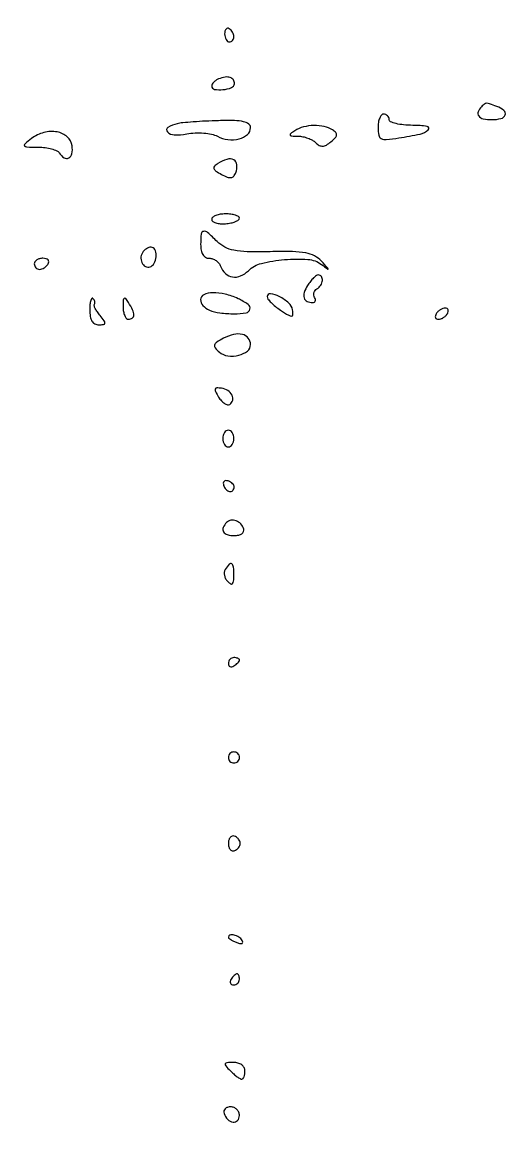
# Model space of a CAD drawing. Extents: x 0 to 4160, y 0 to 3120.
# Drawn here: x 3246.9 to 3334, y 1582.1 to 1785.5 of the extents above; entities that cross this region are included whole.
import ezdxf

# ---------------------------------------------------------------- set-up
doc = ezdxf.new("R2010")
doc.units = 0

msp = doc.modelspace()

# ---------------------------------------------------------------- linework, layer by layer
for points in [[(4159.499279, 606.274193, 0.000001), (4159.667734, 974.478125, 0.000057), (4159.806661, 1380.08378, 0.000034), (4159.883999, 1862.25), (4160, 3120), (3296.563358, 3120), (2433.126717, 3120)], [(757.647081, 3119.740147, 0.000002), (520.492565, 3119.487217, 0.4139)], [(1964.75, 0.149832, 0.000016), (2717.930904, 0.232101, 0.000028), (3351.473438, 0.357111)]]:
    msp.add_lwpolyline(points, format="xyb")
for points in [[(3283.333333, 1783.456011, 0.055286), (3283.395108, 1782.899039, 0.074868), (3283.578125, 1782.427703, 0.094314), (3283.848724, 1782.111542, 0.170324), (3284.166667, 1782, 0.112153), (3284.484563, 1782.072214, 0.100145), (3284.755208, 1782.276414, 0.094392), (3284.936779, 1782.581686, 0.087308), (3285, 1782.940983, 0.076861), (3284.938439, 1783.339084, 0.053298), (3284.755208, 1783.756842, 0.05288), (3284.485481, 1784.130304, 0.071639), (3284.166667, 1784.396994, 0.16277), (3283.850897, 1784.471218, 0.190804), (3283.578125, 1784.33303, 0.124167), (3283.393656, 1783.976727, 0.05773)], [(3282.25, 1775.333333, 0.049966), (3281.771868, 1775.084197, 0.054329), (3281.367188, 1774.751045, 0.061192), (3281.090796, 1774.388417, 0.133033), (3281, 1774.053202, 0.363746), (3281.498068, 1773.459151, 0.069649), (3283.01638, 1773.404085, 0.064261), (3284.564506, 1773.768471, 0.295035), (3285.087803, 1774.475, 0.162606), (3284.901891, 1775.177581, 0.175779), (3284.336153, 1775.600311, 0.115459), (3283.412913, 1775.659308, 0.053657)], [(3329.666667, 1770.333333, 0.100787), (3329.055946, 1769.410269, 0.268587), (3329.163032, 1768.656815, 0.178078), (3329.981608, 1768.152274, 0.050018), (3331.5, 1768, 0.058786), (3333.180084, 1768.198217, 0.247246), (3333.919396, 1768.84618, 0.325871), (3333.7009, 1769.655603, 0.07783), (3332.418213, 1770.393011, 0.007226), (3331.125878, 1770.867616, 0.090039), (3330.612344, 1770.949388, 0.157593), (3330.216593, 1770.811929, 0.034635)], [(3274.75, 1767.257737, 0.079757), (3273.105953, 1766.589103, 0.478558), (3273.000331, 1765.797566, 0.200078), (3274.247646, 1765.246796, 0.051626), (3276.485986, 1765.431393, -0.035007), (3277.988461, 1765.605643, -0.031385), (3279.557094, 1765.578541, -0.03287), (3280.981334, 1765.369488, -0.070099), (3282.023758, 1764.987285, 0.094766), (3283.928465, 1764.393018, 0.092346), (3285.936495, 1764.535239, 0.114766), (3287.441838, 1765.325473, 0.218075), (3288, 1766.544359, 0.237937), (3287.66756, 1767.203397, 0.105411), (3286.756073, 1767.617434, 0.049124), (3285.086291, 1767.81566, 0.011341), (3282.25, 1767.808032, 0.005664), (3279.920278, 1767.722499, 0.006304), (3277.675, 1767.586195, 0.005863), (3275.765099, 1767.423524, 0.032611)], [(3311, 1766.562871, 0.04587), (3311.126842, 1765.183151, 0.235753), (3311.575904, 1764.588008, 0.140275), (3312.496179, 1764.418061, 0.013873), (3314.75, 1764.698663, 0.014484), (3318.5777, 1765.397453, 0.132742), (3320.069041, 1766.161543, 0.633741), (3319.883497, 1766.769212, 0.034407), (3317.25, 1766.969591, -0.022188), (3315.621169, 1767.05359, -0.035506), (3314.248437, 1767.284817, -0.039985), (3313.25899, 1767.610282, -0.301978), (3313, 1768, 0.099038), (3312.923658, 1768.381638, 0.097945), (3312.70625, 1768.70625, 0.097945), (3312.381638, 1768.923658, 0.099038), (3312, 1769, 0.22243), (3311.617216, 1768.820852, 0.076639), (3311.29375, 1768.284093, 0.058284), (3311.073173, 1767.496094, 0.039145)], [(3248.499096, 1764.574189, 0.010949), (3247.262787, 1763.596743, 0.404586), (3247.226434, 1763.270585, 0.224119), (3247.610795, 1763.074405, 0.005255), (3249.690983, 1763.031803, -0.02879), (3250.957869, 1762.946119, -0.034874), (3252.126162, 1762.715592, -0.037426), (3253.053482, 1762.388239, -0.151915), (3253.5, 1762, 0.108604), (3254.353005, 1761.120199, 0.27643), (3255.207191, 1761.08164, 0.224001), (3255.782037, 1761.860541, 0.084234), (3255.819551, 1763.25, 0.17861), (3254.938204, 1764.88432, 0.136789), (3253.09667, 1765.775799, 0.111682), (3250.736699, 1765.673105, 0.095581)], [(3296, 1766, 0.01755), (3295.230726, 1765.463678, 0.375335), (3295.177566, 1765.212721, 0.257524), (3295.440276, 1765.048997, 0.011438), (3296.55, 1765.015313, -0.048439), (3297.419822, 1764.924285, -0.03739), (3298.337863, 1764.664448, -0.038422), (3299.166034, 1764.287262, -0.070421), (3299.757618, 1763.842382, 0.069724), (3300.399097, 1763.358587, 0.142389), (3301.008553, 1763.21969, 0.118427), (3301.674283, 1763.42166, 0.040625), (3302.504953, 1764.00411, 0.029189), (3303.26955, 1764.717957, 0.157716), (3303.512774, 1765.223409, 0.224988), (3303.371376, 1765.669485, 0.064071), (3302.797334, 1766.146416, 0.089204), (3301.299376, 1766.757533, 0.057803), (3299.431371, 1766.933534, 0.057201), (3297.547416, 1766.676079, 0.081087)], [(3282.1149, 1760.092174, 0.059604), (3281.505529, 1759.595738, 0.278744), (3281.409005, 1759.172879, 0.168841), (3281.747004, 1758.731749, 0.022773), (3282.764939, 1758.125801, 0.029476), (3283.803986, 1757.646172, 0.122579), (3284.483198, 1757.55766, 0.186893), (3284.963689, 1757.810184, 0.087972), (3285.331138, 1758.420548, 0.108514), (3285.548218, 1759.854686, 0.26215), (3284.981401, 1760.722261, 0.19478), (3283.754042, 1760.838688, 0.068705)], [(3281, 1750.011202, 0.240918), (3281.185603, 1749.648359, 0.080681), (3281.734375, 1749.373641, 0.058952), (3282.542416, 1749.222131, 0.037557), (3283.5, 1749.229309, 0.029356), (3284.457656, 1749.365504, 0.044197), (3285.265625, 1749.605118, 0.053761), (3285.832016, 1749.902913, 0.249843), (3286, 1750.218108, 0.264542), (3285.828826, 1750.518996, 0.058368), (3285.265625, 1750.770319, 0.046187), (3284.457811, 1750.943183, 0.029634), (3283.5, 1751, 0.037692), (3282.542619, 1750.927727, 0.056546), (3281.734375, 1750.70954, 0.074255), (3281.1824, 1750.389917, 0.228266)], [(3279, 1745.5, 0.046888), (3279.099108, 1744.445473, 0.090794), (3279.403138, 1743.658127, 0.121848), (3279.892182, 1743.175596, 0.134857), (3280.531385, 1743, -0.084311), (3281.157614, 1742.893648, -0.066108), (3281.773293, 1742.582087, -0.066197), (3282.285531, 1742.121184, -0.085078), (3282.608704, 1741.577319, 0.111934), (3283.482904, 1740.26983, 0.149809), (3284.753317, 1739.638658, 0.141836), (3286.213307, 1739.811881, 0.096677), (3287.608599, 1740.751457, -0.136756), (3289.95998, 1742.077774, -0.039059), (3294.131549, 1742.766694, -0.038845), (3298.343507, 1742.800135, -0.144533), (3300.802663, 1741.883507, 0.001431), (3301.920799, 1741.04926, 0.620896), (3301.986727, 1741.083011, 0.18294), (3301.928781, 1741.229999, 0.000839), (3300.794606, 1742.474449, 0.090093), (3299.557489, 1743.415589, 0.072025), (3297.96849, 1743.954265, 0.041321), (3295.586938, 1744.194295, 0.009378), (3291.52365, 1744.190636, -0.009517), (3287.39704, 1744.188065, -0.04279), (3284.998676, 1744.438246, -0.072887), (3283.357837, 1745.00942, -0.076373), (3281.979044, 1746.020956, 0.013872), (3280.262599, 1747.644714, 0.229675), (3279.526407, 1747.855132, 0.337148), (3279.091488, 1747.385758, 0.024243)], [(3268.5, 1744, 0.144545), (3268.228407, 1743.005022, 0.137775), (3268.532901, 1742.000994, 0.173073), (3269.249279, 1741.445281, 0.22115), (3270.069098, 1741.542705, 0.159216), (3270.740337, 1742.337303, 0.09745), (3270.975841, 1743.552855, 0.119333), (3270.719488, 1744.598328, 0.280205), (3270.059017, 1745, 0.089642), (3269.653442, 1744.926698, 0.053229), (3269.2129, 1744.70625, 0.051032), (3268.806203, 1744.382515, 0.06081)], [(3249, 1742, 0.092995), (3249.071618, 1741.618268, 0.096318), (3249.276414, 1741.29375, 0.099231), (3249.581949, 1741.076556, 0.105429), (3249.940983, 1741, 0.089642), (3250.346558, 1741.073302, 0.053229), (3250.7871, 1741.29375, 0.051032), (3251.193797, 1741.617485, 0.06081), (3251.5, 1742, 0.139169), (3251.607943, 1742.379648, 0.191142), (3251.478525, 1742.70625, 0.138808), (3251.110654, 1742.926733, 0.066118), (3250.559017, 1743, 0.062283), (3249.962904, 1742.925455, 0.080552), (3249.457961, 1742.70625, 0.097988), (3249.120018, 1742.381379, 0.153634)], [(3298.299402, 1738.107811, 0.057414), (3297.69564, 1736.837051, 0.155872), (3297.676338, 1735.851801, 0.212547), (3298.210134, 1735.228914, 0.111308), (3299.225684, 1735, 0.124919), (3299.518938, 1735.074427, 0.188554), (3299.686903, 1735.273452, 0.14887), (3299.696749, 1735.574764, 0.072795), (3299.542705, 1735.930902, -0.108373), (3299.401101, 1736.334197, -0.099685), (3299.434921, 1736.77286, -0.095498), (3299.639411, 1737.179369, -0.090427), (3299.983688, 1737.489919, 0.10957), (3300.664668, 1738.152684, 0.120251), (3300.972607, 1739.019548, 0.178438), (3300.795779, 1739.708659, 0.246428), (3300.240547, 1740, 0.159252), (3299.871527, 1739.879407, 0.035245), (3299.357061, 1739.44417, 0.033258), (3298.807533, 1738.832185, 0.026741)], [(3279, 1735.54484, 0.189617), (3279.421324, 1734.473802, 0.106633), (3280.58447, 1733.662999, 0.068661), (3282.486721, 1733.158606, 0.030531), (3285.081787, 1733, 0.039618), (3287.192945, 1733.167543, 0.301467), (3287.890842, 1733.809915, 0.312018), (3287.559778, 1734.679705, 0.041017), (3285.75, 1735.716453, 0.049743), (3283.4153, 1736.539259, 0.066309), (3281.181968, 1736.779155, 0.096052), (3279.578637, 1736.425774, 0.299051)], [(3259, 1733.666667, 0.040779), (3259.096462, 1732.485883, 0.096185), (3259.402104, 1731.660903, 0.134603), (3259.915298, 1731.176433, 0.122867), (3260.622445, 1731, 0.033567), (3261.473759, 1731.057216, 0.333205), (3261.713647, 1731.293337, 0.198644), (3261.610987, 1731.708985, 0.014601), (3260.872445, 1732.653695, -0.023202), (3260.370923, 1733.318466, -0.03433), (3260.001072, 1733.947823, -0.036875), (3259.786925, 1734.470354, -0.248714), (3259.833333, 1734.737028, 0.141032), (3259.916425, 1734.945292, 0.08555), (3259.897396, 1735.211814, 0.073484), (3259.781471, 1735.494906, 0.062588), (3259.583333, 1735.75, 0.439218), (3259.363016, 1735.740674, 0.107355), (3259.171354, 1735.378646, 0.047663), (3259.040626, 1734.650964, 0.020628)], [(3265.015313, 1734.25, 0.042523), (3265.082804, 1733.388595, 0.062416), (3265.298248, 1732.660938, 0.082215), (3265.618823, 1732.167975, 0.210568), (3266, 1732, 0.163584), (3266.667076, 1732.224247, 0.234725), (3266.939692, 1732.772965, 0.112355), (3266.729028, 1733.698623, 0.031558), (3266, 1735, 0.023197), (3265.479509, 1735.728886, 0.409657), (3265.218347, 1735.762149, 0.220444), (3265.050422, 1735.444209, 0.011293)], [(3291, 1736.082786, 0.166529), (3291.146126, 1735.656213, 0.030139), (3291.706717, 1735.017461, 0.029561), (3292.484681, 1734.31969, 0.022996), (3293.405845, 1733.65365, 0.007461), (3294.880402, 1732.71863, 0.144441), (3295.397287, 1732.5793, 0.403952), (3295.632446, 1732.817306, 0.039343), (3295.572821, 1733.704799, 0.17858), (3294.905385, 1734.928967, 0.059736), (3293.194648, 1736.096507, 0.084886), (3291.603272, 1736.606576, 0.456084)], [(3321.5, 1733, 0.076764), (3321.338175, 1732.617617, 0.154201), (3321.357263, 1732.29375, 0.186277), (3321.550471, 1732.079239, 0.117858), (3321.881966, 1732, 0.085235), (3322.310186, 1732.073533, 0.053414), (3322.769763, 1732.29375, 0.051777), (3323.189439, 1732.617474, 0.064269), (3323.5, 1733, 0.076764), (3323.661825, 1733.382383, 0.154201), (3323.642737, 1733.70625, 0.186277), (3323.449529, 1733.920761, 0.117858), (3323.118034, 1734, 0.085235), (3322.689814, 1733.926467, 0.053414), (3322.230237, 1733.70625, 0.051777), (3321.810561, 1733.382526, 0.064269)], [(3283.13195, 1728.570618, 0.019334), (3281.884408, 1727.839561, 0.179048), (3281.513248, 1727.349017, 0.257979), (3281.622612, 1726.839813, 0.040413), (3282.384346, 1726.095984, 0.138694), (3283.932481, 1725.410016, 0.09524), (3285.862039, 1725.503558, 0.10896), (3287.425952, 1726.269479, 0.228434), (3288, 1727.460399, 0.173123), (3287.587968, 1728.614731, 0.166738), (3286.531542, 1729.26923, 0.115353), (3284.946924, 1729.260573, 0.064149)], [(3282.251658, 1717.96864, 0.044257), (3282.754005, 1717.303294, 0.063896), (3283.31335, 1716.824447, 0.083487), (3283.840988, 1716.592725, 0.202917), (3284.252938, 1716.656324, 0.195036), (3284.788501, 1717.387808, 0.183051), (3284.681637, 1718.310185, 0.135235), (3283.914833, 1719.139466, 0.102849), (3282.747297, 1719.566584, 0.038969), (3281.918983, 1719.622855, 0.32584), (3281.635143, 1719.411501, 0.199623), (3281.67682, 1718.966109, 0.017721)], [(3283, 1710.5, 0.064853), (3283.074694, 1709.926543, 0.082425), (3283.29375, 1709.440625, 0.098894), (3283.618646, 1709.115568, 0.148195), (3284, 1709, 0.148195), (3284.381354, 1709.115568, 0.098894), (3284.70625, 1709.440625, 0.082425), (3284.925306, 1709.926543, 0.064853), (3285, 1710.5, 0.064853), (3284.925306, 1711.073457, 0.082425), (3284.70625, 1711.559375, 0.098894), (3284.381354, 1711.884432, 0.148195), (3284, 1712, 0.148195), (3283.618646, 1711.884432, 0.098894), (3283.29375, 1711.559375, 0.082425), (3283.074694, 1711.073457, 0.064853)], [(3283.15, 1702.05, 0.104687), (3283.586752, 1701.305209, 0.167686), (3284.227257, 1700.955686, 0.239194), (3284.786965, 1701.130242, 0.175736), (3285.075, 1701.725, 0.149613), (3285.014704, 1702.031991, 0.073742), (3284.775469, 1702.354531, 0.062883), (3284.403407, 1702.64317, 0.053161), (3283.95, 1702.85, 0.089632), (3283.522225, 1702.911576, 0.189618), (3283.22, 1702.78, 0.189618), (3283.088424, 1702.477775, 0.089632)], [(3283.6875, 1695.354167, 0.093249), (3283.070848, 1694.45172, 0.241718), (3283.117382, 1693.688046, 0.196257), (3283.805115, 1693.167385, 0.065198), (3285.083333, 1693, 0.055066), (3285.860897, 1693.085896, 0.098609), (3286.446404, 1693.345, 0.142962), (3286.755382, 1693.732137, 0.179733), (3286.770833, 1694.1875, 0.105531), (3286.235871, 1695.09629, 0.11722), (3285.393926, 1695.666264, 0.132907), (3284.468249, 1695.756771, 0.155894)], [(3283.446149, 1686.912868, 0.11056), (3283.2733, 1686.413694, 0.077894), (3283.298536, 1685.818176, 0.072722), (3283.512254, 1685.219746, 0.074436), (3283.887132, 1684.712868, 0.062607), (3284.413659, 1684.303935, 0.339454), (3284.75, 1684.344219, 0.178281), (3284.95293, 1684.770569, 0.02285), (3285, 1685.8, 0.022936), (3284.929611, 1687.333642, 0.217734), (3284.610971, 1687.889506, 0.382301), (3284.138681, 1687.837919, 0.044558)], [(3284, 1669.940983, 0.108972), (3284.078288, 1669.586039, 0.182303), (3284.29375, 1669.3746, 0.161196), (3284.6179, 1669.343488, 0.082592), (3285, 1669.5, 0.029505), (3285.382774, 1669.768994, 0.035638), (3285.70625, 1670.066025, 0.038439), (3285.934461, 1670.34829, 0.151918), (3286, 1670.559017, 0.210953), (3285.92554, 1670.727648, 0.081139), (3285.70625, 1670.870461, 0.061769), (3285.382849, 1670.967655, 0.042167), (3285, 1671, 0.105053), (3284.618444, 1670.918938, 0.099167), (3284.29375, 1670.688914, 0.09642), (3284.076123, 1670.345238, 0.093332)], [(3284, 1653, 0.099038), (3284.076342, 1652.618362, 0.097945), (3284.29375, 1652.29375, 0.097945), (3284.618362, 1652.076342, 0.099038), (3285, 1652, 0.099038), (3285.381638, 1652.076342, 0.097945), (3285.70625, 1652.29375, 0.097945), (3285.923658, 1652.618362, 0.099038), (3286, 1653, 0.099038), (3285.923658, 1653.381638, 0.097945), (3285.70625, 1653.70625, 0.097945), (3285.381638, 1653.923658, 0.099038), (3285, 1654, 0.099038), (3284.618362, 1653.923658, 0.097945), (3284.29375, 1653.70625, 0.097945), (3284.076342, 1653.381638, 0.099038)], [(3284, 1637.5, 0.064908), (3284.079656, 1636.888977, 0.107546), (3284.315781, 1636.428177, 0.143818), (3284.666526, 1636.189601, 0.159683), (3285.075, 1636.191667, 0.073624), (3285.485911, 1636.399741, 0.066918), (3285.834219, 1636.723802, 0.070382), (3286.069583, 1637.110048, 0.102038), (3286.15, 1637.5, 0.102038), (3286.069583, 1637.889952, 0.070382), (3285.834219, 1638.276198, 0.066918), (3285.485911, 1638.600259, 0.073624), (3285.075, 1638.808333, 0.159683), (3284.666526, 1638.810399, 0.143818), (3284.315781, 1638.571823, 0.107546), (3284.079656, 1638.111023, 0.064908)], [(3284, 1620.606989, 0.2252), (3284.088769, 1620.419896, 0.029412), (3284.455882, 1620.154486, 0.029555), (3284.957462, 1619.875192, 0.020646), (3285.551938, 1619.618443, 0.036408), (3286.131719, 1619.443138, 0.155351), (3286.487528, 1619.474315, 0.32948), (3286.606889, 1619.674071, 0.1144), (3286.492921, 1620.011454, 0.115814), (3285.901891, 1620.603931, 0.080554), (3285.026239, 1620.969265, 0.115534), (3284.291154, 1620.972535, 0.349578)], [(3284.5, 1613, 0.082592), (3284.343488, 1612.6179, 0.161196), (3284.3746, 1612.29375, 0.182303), (3284.586039, 1612.078288, 0.108972), (3284.940983, 1612, 0.093332), (3285.345238, 1612.076123, 0.09642), (3285.688914, 1612.29375, 0.099167), (3285.918938, 1612.618444, 0.105053), (3286, 1613, 0.042167), (3285.967655, 1613.382849, 0.061769), (3285.870461, 1613.70625, 0.081139), (3285.727648, 1613.92554, 0.210953), (3285.559017, 1614, 0.151918), (3285.34829, 1613.934461, 0.038439), (3285.066025, 1613.70625, 0.035638), (3284.768994, 1613.382774, 0.029505)], [(3284.357143, 1596.5, 0.017569), (3284.973333, 1595.925657, 0.0221), (3285.584375, 1595.440625, 0.020956), (3286.120258, 1595.085815, 0.136573), (3286.428571, 1595, 0.234203), (3286.647571, 1595.108534, 0.071771), (3286.832143, 1595.440625, 0.0548), (3286.958278, 1595.925524, 0.036265), (3287, 1596.5, 0.132005), (3286.843234, 1597.083441, 0.105152), (3286.404762, 1597.568966, 0.089445), (3285.736782, 1597.89026, 0.067581), (3284.928571, 1598, 0.015801), (3283.740721, 1597.962452, 0.293958), (3283.452381, 1597.75, 0.279599), (3283.518457, 1597.389535, 0.014708)], [(3283.229167, 1588.8125, 0.113253), (3283.877068, 1587.749304, 0.165501), (3284.846361, 1587.257027, 0.244413), (3285.653027, 1587.540134, 0.190724), (3286, 1588.416667, 0.099038), (3285.879125, 1589.020927, 0.097945), (3285.534896, 1589.534896, 0.097945), (3285.020927, 1589.879125, 0.099038), (3284.416667, 1590, 0.077096), (3283.841384, 1589.910766, 0.119977), (3283.414714, 1589.651172, 0.144529), (3283.204183, 1589.264262, 0.134046)]]:
    msp.add_lwpolyline(points, format="xyb", close=True)

doc.saveas('drawing.dxf')
